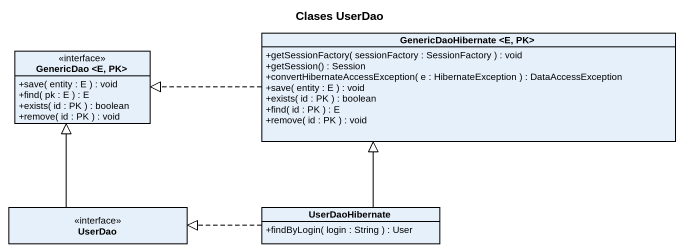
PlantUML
@startuml
title Clases UserDao
hide circle
hide empty members
skinparam classAttributeIconSize 0
class "GenericDaoHibernate <E, PK>" as GenericDaoHibernate_E_PK {
  +getSessionFactory( sessionFactory : SessionFactory ) : void
  +getSession() : Session
  +convertHibernateAccessException( e : HibernateException ) : DataAccessException
  +save( entity : E ) : void
  +exists( id : PK ) : boolean
  +find( id : PK ) : E
  +remove( id : PK ) : void
}
interface "GenericDao <E, PK>" as GenericDao_E_PK {
  +save( entity : E ) : void
  +find( pk : E ) : E
  +exists( id : PK ) : boolean
  +remove( id : PK ) : void
}
interface UserDao
class UserDaoHibernate {
  +findByLogin( login : String ) : User
}
GenericDaoHibernate_E_PK .left.|> GenericDao_E_PK
UserDao -up-|> GenericDao_E_PK
UserDaoHibernate -up-|> GenericDaoHibernate_E_PK
UserDaoHibernate .left.|> UserDao
@enduml
